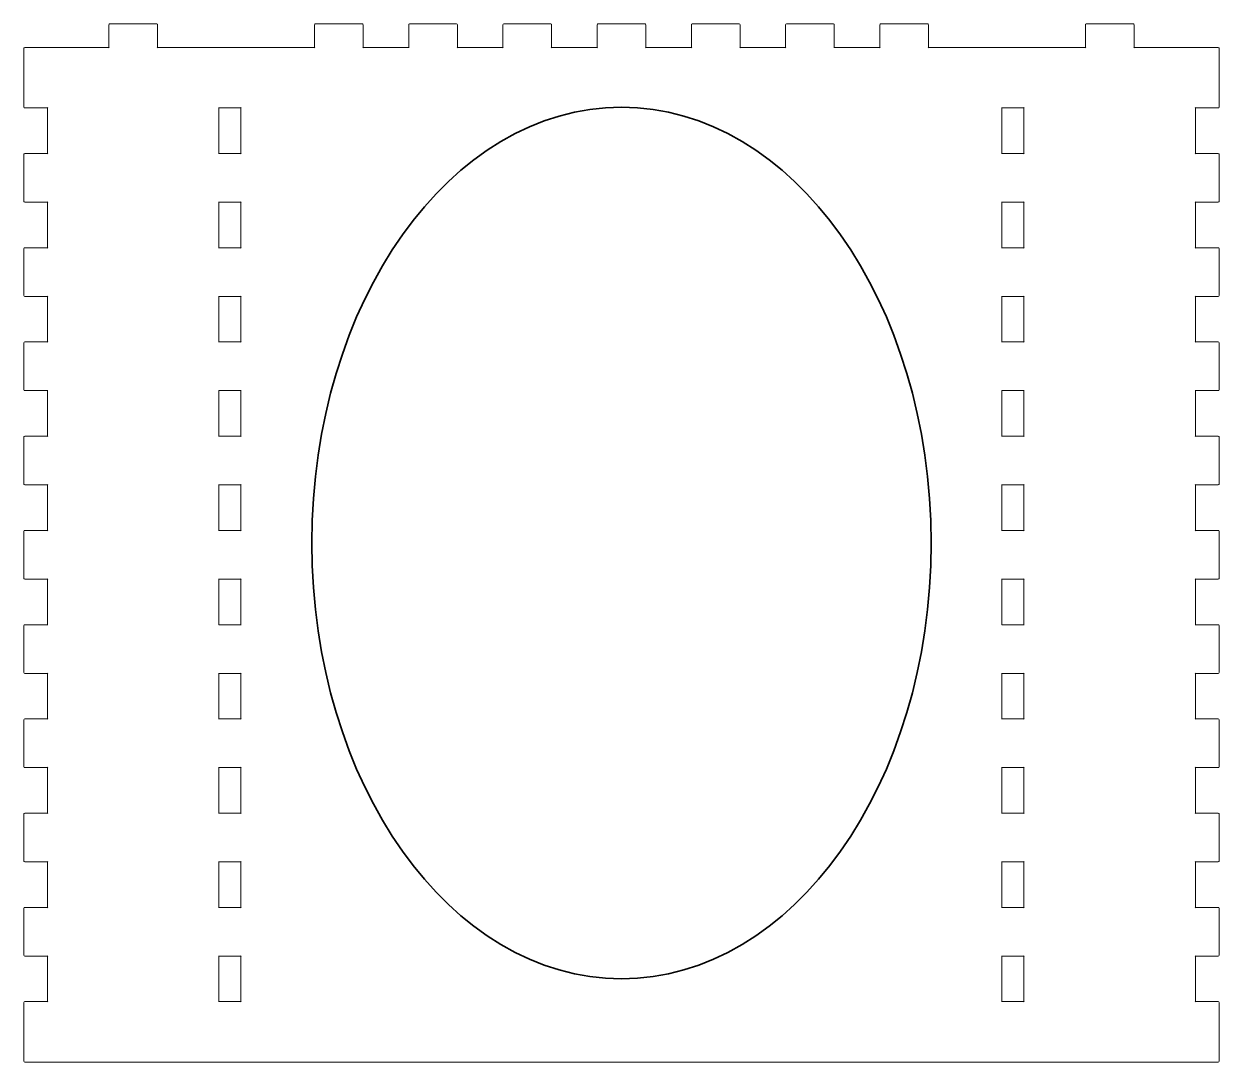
# Model space of a CAD drawing. Header units: millimetres. Extents: x 10 to 623, y 3 to 441.
# Drawn here: x 471.1 to 623.3, y 163.6 to 295.8 of the extents above; entities that cross this region are included whole.
import ezdxf

# ---------------------------------------------------------------- set-up
doc = ezdxf.new("R2010")
doc.units = ezdxf.units.MM
doc.header["$MEASUREMENT"] = 0
doc.layers.add('Layer 1', color=7, linetype='Continuous', lineweight=0)

# ---------------------------------------------------------------- blocks, each defined once
blk = doc.blocks.new('Block_3')
at = {"layer": 'Layer 1', "color": 18, "lineweight": 20, "true_color": 0x000000}
blk.add_open_spline([(620.2, 292.8), (620.2, 292.8), (612.48, 292.8), (612.48, 292.8), (612.38, 292.8), (612.48, 292.7), (612.48, 292.8), (612.48, 292.8), (612.48, 295.7), (612.48, 295.7), (612.48, 295.76), (612.43, 295.8), (612.38, 295.8), (612.38, 295.8), (606.38, 295.8), (606.38, 295.8), (606.32, 295.8), (606.28, 295.76), (606.28, 295.7), (606.28, 295.7), (606.28, 292.8), (606.28, 292.8), (606.28, 292.7), (606.38, 292.8), (606.28, 292.8), (606.28, 292.8), (598.55, 292.8), (598.55, 292.8), (598.55, 292.8), (595.55, 292.8), (595.55, 292.8), (595.55, 292.8), (586.3, 292.8), (586.3, 292.8), (586.2, 292.8), (586.3, 292.7), (586.3, 292.8), (586.3, 292.8), (586.3, 295.7), (586.3, 295.7), (586.3, 295.76), (586.25, 295.8), (586.2, 295.8), (586.2, 295.8), (580.2, 295.8), (580.2, 295.8), (580.14, 295.8), (580.1, 295.76), (580.1, 295.7), (580.1, 295.7), (580.1, 292.8), (580.1, 292.8), (580.1, 292.7), (580.2, 292.8), (580.1, 292.8), (580.1, 292.8), (574.3, 292.8), (574.3, 292.8), (574.2, 292.8), (574.3, 292.7), (574.3, 292.8), (574.3, 292.8), (574.3, 295.7), (574.3, 295.7), (574.3, 295.76), (574.25, 295.8), (574.2, 295.8), (574.2, 295.8), (568.2, 295.8), (568.2, 295.8), (568.14, 295.8), (568.1, 295.76), (568.1, 295.7), (568.1, 295.7), (568.1, 292.8), (568.1, 292.8), (568.1, 292.7), (568.2, 292.8), (568.1, 292.8), (568.1, 292.8), (562.3, 292.8), (562.3, 292.8), (562.2, 292.8), (562.3, 292.7), (562.3, 292.8), (562.3, 292.8), (562.3, 295.7), (562.3, 295.7), (562.3, 295.76), (562.25, 295.8), (562.2, 295.8), (562.2, 295.8), (556.2, 295.8), (556.2, 295.8), (556.14, 295.8), (556.1, 295.76), (556.1, 295.7), (556.1, 295.7), (556.1, 292.8), (556.1, 292.8), (556.1, 292.7), (556.2, 292.8), (556.1, 292.8), (556.1, 292.8), (550.3, 292.8), (550.3, 292.8), (550.2, 292.8), (550.3, 292.7), (550.3, 292.8), (550.3, 292.8), (550.3, 295.7), (550.3, 295.7), (550.3, 295.76), (550.25, 295.8), (550.2, 295.8), (550.2, 295.8), (544.2, 295.8), (544.2, 295.8), (544.14, 295.8), (544.1, 295.76), (544.1, 295.7), (544.1, 295.7), (544.1, 292.8), (544.1, 292.8), (544.1, 292.7), (544.2, 292.8), (544.1, 292.8), (544.1, 292.8), (538.3, 292.8), (538.3, 292.8), (538.2, 292.8), (538.3, 292.7), (538.3, 292.8), (538.3, 292.8), (538.3, 295.7), (538.3, 295.7), (538.3, 295.76), (538.25, 295.8), (538.2, 295.8), (538.2, 295.8), (532.2, 295.8), (532.2, 295.8), (532.14, 295.8), (532.1, 295.76), (532.1, 295.7), (532.1, 295.7), (532.1, 292.8), (532.1, 292.8), (532.1, 292.7), (532.2, 292.8), (532.1, 292.8), (532.1, 292.8), (526.3, 292.8), (526.3, 292.8), (526.2, 292.8), (526.3, 292.7), (526.3, 292.8), (526.3, 292.8), (526.3, 295.7), (526.3, 295.7), (526.3, 295.76), (526.25, 295.8), (526.2, 295.8), (526.2, 295.8), (520.2, 295.8), (520.2, 295.8), (520.14, 295.8), (520.1, 295.76), (520.1, 295.7), (520.1, 295.7), (520.1, 292.8), (520.1, 292.8), (520.1, 292.7), (520.2, 292.8), (520.1, 292.8), (520.1, 292.8), (514.3, 292.8), (514.3, 292.8), (514.2, 292.8), (514.3, 292.7), (514.3, 292.8), (514.3, 292.8), (514.3, 295.7), (514.3, 295.7), (514.3, 295.76), (514.25, 295.8), (514.2, 295.8), (514.2, 295.8), (508.2, 295.8), (508.2, 295.8), (508.14, 295.8), (508.1, 295.76), (508.1, 295.7), (508.1, 295.7), (508.1, 292.8), (508.1, 292.8), (508.1, 292.7), (508.2, 292.8), (508.1, 292.8), (508.1, 292.8), (498.84, 292.8), (498.84, 292.8), (498.84, 292.8), (495.84, 292.8), (495.84, 292.8), (495.84, 292.8), (488.12, 292.8), (488.12, 292.8), (488.02, 292.8), (488.12, 292.7), (488.12, 292.8), (488.12, 292.8), (488.12, 295.7), (488.12, 295.7), (488.12, 295.76), (488.08, 295.8), (488.02, 295.8), (488.02, 295.8), (482.02, 295.8), (482.02, 295.8), (481.97, 295.8), (481.92, 295.76), (481.92, 295.7), (481.92, 295.7), (481.92, 292.8), (481.92, 292.8), (481.92, 292.7), (482.02, 292.8), (481.92, 292.8), (481.92, 292.8), (474.2, 292.8), (474.2, 292.8), (474.2, 292.8), (471.2, 292.8), (471.2, 292.8), (471.14, 292.8), (471.1, 292.76), (471.1, 292.7), (471.1, 292.7), (471.1, 285.2), (471.1, 285.2), (471.1, 285.15), (471.14, 285.1), (471.2, 285.1), (471.2, 285.1), (474.1, 285.1), (474.1, 285.1), (474.2, 285.1), (474.1, 285.2), (474.1, 285.1), (474.1, 285.1), (474.1, 279.3), (474.1, 279.3), (474.1, 279.2), (474.2, 279.3), (474.1, 279.3), (474.1, 279.3), (471.2, 279.3), (471.2, 279.3), (471.14, 279.3), (471.1, 279.26), (471.1, 279.2), (471.1, 279.2), (471.1, 273.2), (471.1, 273.2), (471.1, 273.15), (471.14, 273.1), (471.2, 273.1), (471.2, 273.1), (474.1, 273.1), (474.1, 273.1), (474.2, 273.1), (474.1, 273.2), (474.1, 273.1), (474.1, 273.1), (474.1, 267.3), (474.1, 267.3), (474.1, 267.2), (474.2, 267.3), (474.1, 267.3), (474.1, 267.3), (471.2, 267.3), (471.2, 267.3), (471.14, 267.3), (471.1, 267.26), (471.1, 267.2), (471.1, 267.2), (471.1, 261.2), (471.1, 261.2), (471.1, 261.15), (471.14, 261.1), (471.2, 261.1), (471.2, 261.1), (474.1, 261.1), (474.1, 261.1), (474.2, 261.1), (474.1, 261.2), (474.1, 261.1), (474.1, 261.1), (474.1, 255.3), (474.1, 255.3), (474.1, 255.2), (474.2, 255.3), (474.1, 255.3), (474.1, 255.3), (471.2, 255.3), (471.2, 255.3), (471.14, 255.3), (471.1, 255.26), (471.1, 255.2), (471.1, 255.2), (471.1, 249.2), (471.1, 249.2), (471.1, 249.15), (471.14, 249.1), (471.2, 249.1), (471.2, 249.1), (474.1, 249.1), (474.1, 249.1), (474.2, 249.1), (474.1, 249.2), (474.1, 249.1), (474.1, 249.1), (474.1, 243.3), (474.1, 243.3), (474.1, 243.2), (474.2, 243.3), (474.1, 243.3), (474.1, 243.3), (471.2, 243.3), (471.2, 243.3), (471.14, 243.3), (471.1, 243.26), (471.1, 243.2), (471.1, 243.2), (471.1, 237.2), (471.1, 237.2), (471.1, 237.15), (471.14, 237.1), (471.2, 237.1), (471.2, 237.1), (474.1, 237.1), (474.1, 237.1), (474.2, 237.1), (474.1, 237.2), (474.1, 237.1), (474.1, 237.1), (474.1, 231.3), (474.1, 231.3), (474.1, 231.2), (474.2, 231.3), (474.1, 231.3), (474.1, 231.3), (471.2, 231.3), (471.2, 231.3), (471.14, 231.3), (471.1, 231.26), (471.1, 231.2), (471.1, 231.2), (471.1, 225.2), (471.1, 225.2), (471.1, 225.15), (471.14, 225.1), (471.2, 225.1), (471.2, 225.1), (474.1, 225.1), (474.1, 225.1), (474.2, 225.1), (474.1, 225.2), (474.1, 225.1), (474.1, 225.1), (474.1, 219.3), (474.1, 219.3), (474.1, 219.2), (474.2, 219.3), (474.1, 219.3), (474.1, 219.3), (471.2, 219.3), (471.2, 219.3), (471.14, 219.3), (471.1, 219.26), (471.1, 219.2), (471.1, 219.2), (471.1, 213.2), (471.1, 213.2), (471.1, 213.15), (471.14, 213.1), (471.2, 213.1), (471.2, 213.1), (474.1, 213.1), (474.1, 213.1), (474.2, 213.1), (474.1, 213.2), (474.1, 213.1), (474.1, 213.1), (474.1, 207.3), (474.1, 207.3), (474.1, 207.2), (474.2, 207.3), (474.1, 207.3), (474.1, 207.3), (471.2, 207.3), (471.2, 207.3), (471.14, 207.3), (471.1, 207.26), (471.1, 207.2), (471.1, 207.2), (471.1, 201.2), (471.1, 201.2), (471.1, 201.15), (471.14, 201.1), (471.2, 201.1), (471.2, 201.1), (474.1, 201.1), (474.1, 201.1), (474.2, 201.1), (474.1, 201.2), (474.1, 201.1), (474.1, 201.1), (474.1, 195.3), (474.1, 195.3), (474.1, 195.2), (474.2, 195.3), (474.1, 195.3), (474.1, 195.3), (471.2, 195.3), (471.2, 195.3), (471.14, 195.3), (471.1, 195.26), (471.1, 195.2), (471.1, 195.2), (471.1, 189.2), (471.1, 189.2), (471.1, 189.15), (471.14, 189.1), (471.2, 189.1), (471.2, 189.1), (474.1, 189.1), (474.1, 189.1), (474.2, 189.1), (474.1, 189.2), (474.1, 189.1), (474.1, 189.1), (474.1, 183.3), (474.1, 183.3), (474.1, 183.2), (474.2, 183.3), (474.1, 183.3), (474.1, 183.3), (471.2, 183.3), (471.2, 183.3), (471.14, 183.3), (471.1, 183.26), (471.1, 183.2), (471.1, 183.2), (471.1, 177.2), (471.1, 177.2), (471.1, 177.15), (471.14, 177.1), (471.2, 177.1), (471.2, 177.1), (474.1, 177.1), (474.1, 177.1), (474.2, 177.1), (474.1, 177.2), (474.1, 177.1), (474.1, 177.1), (474.1, 171.3), (474.1, 171.3), (474.1, 171.2), (474.2, 171.3), (474.1, 171.3), (474.1, 171.3), (471.2, 171.3), (471.2, 171.3), (471.14, 171.3), (471.1, 171.26), (471.1, 171.2), (471.1, 171.2), (471.1, 163.7), (471.1, 163.7), (471.1, 163.65), (471.14, 163.6), (471.2, 163.6), (471.2, 163.6), (474.2, 163.6), (474.2, 163.6), (474.2, 163.6), (495.84, 163.6), (495.84, 163.6), (495.84, 163.6), (498.84, 163.6), (498.84, 163.6), (498.84, 163.6), (595.55, 163.6), (595.55, 163.6), (595.55, 163.6), (598.55, 163.6), (598.55, 163.6), (598.55, 163.6), (620.2, 163.6), (620.2, 163.6), (620.2, 163.6), (623.2, 163.6), (623.2, 163.6), (623.25, 163.6), (623.3, 163.65), (623.3, 163.7), (623.3, 163.7), (623.3, 171.2), (623.3, 171.2), (623.3, 171.26), (623.25, 171.3), (623.2, 171.3), (623.2, 171.3), (620.3, 171.3), (620.3, 171.3), (620.2, 171.3), (620.3, 171.2), (620.3, 171.3), (620.3, 171.3), (620.3, 177.1), (620.3, 177.1), (620.3, 177.2), (620.2, 177.1), (620.3, 177.1), (620.3, 177.1), (623.2, 177.1), (623.2, 177.1), (623.25, 177.1), (623.3, 177.15), (623.3, 177.2), (623.3, 177.2), (623.3, 183.2), (623.3, 183.2), (623.3, 183.26), (623.25, 183.3), (623.2, 183.3), (623.2, 183.3), (620.3, 183.3), (620.3, 183.3), (620.2, 183.3), (620.3, 183.2), (620.3, 183.3), (620.3, 183.3), (620.3, 189.1), (620.3, 189.1), (620.3, 189.2), (620.2, 189.1), (620.3, 189.1), (620.3, 189.1), (623.2, 189.1), (623.2, 189.1), (623.25, 189.1), (623.3, 189.15), (623.3, 189.2), (623.3, 189.2), (623.3, 195.2), (623.3, 195.2), (623.3, 195.26), (623.25, 195.3), (623.2, 195.3), (623.2, 195.3), (620.3, 195.3), (620.3, 195.3), (620.2, 195.3), (620.3, 195.2), (620.3, 195.3), (620.3, 195.3), (620.3, 201.1), (620.3, 201.1), (620.3, 201.2), (620.2, 201.1), (620.3, 201.1), (620.3, 201.1), (623.2, 201.1), (623.2, 201.1), (623.25, 201.1), (623.3, 201.15), (623.3, 201.2), (623.3, 201.2), (623.3, 207.2), (623.3, 207.2), (623.3, 207.26), (623.25, 207.3), (623.2, 207.3), (623.2, 207.3), (620.3, 207.3), (620.3, 207.3), (620.2, 207.3), (620.3, 207.2), (620.3, 207.3), (620.3, 207.3), (620.3, 213.1), (620.3, 213.1), (620.3, 213.2), (620.2, 213.1), (620.3, 213.1), (620.3, 213.1), (623.2, 213.1), (623.2, 213.1), (623.25, 213.1), (623.3, 213.15), (623.3, 213.2), (623.3, 213.2), (623.3, 219.2), (623.3, 219.2), (623.3, 219.26), (623.25, 219.3), (623.2, 219.3), (623.2, 219.3), (620.3, 219.3), (620.3, 219.3), (620.2, 219.3), (620.3, 219.2), (620.3, 219.3), (620.3, 219.3), (620.3, 225.1), (620.3, 225.1), (620.3, 225.2), (620.2, 225.1), (620.3, 225.1), (620.3, 225.1), (623.2, 225.1), (623.2, 225.1), (623.25, 225.1), (623.3, 225.15), (623.3, 225.2), (623.3, 225.2), (623.3, 231.2), (623.3, 231.2), (623.3, 231.26), (623.25, 231.3), (623.2, 231.3), (623.2, 231.3), (620.3, 231.3), (620.3, 231.3), (620.2, 231.3), (620.3, 231.2), (620.3, 231.3), (620.3, 231.3), (620.3, 237.1), (620.3, 237.1), (620.3, 237.2), (620.2, 237.1), (620.3, 237.1), (620.3, 237.1), (623.2, 237.1), (623.2, 237.1), (623.25, 237.1), (623.3, 237.15), (623.3, 237.2), (623.3, 237.2), (623.3, 243.2), (623.3, 243.2), (623.3, 243.26), (623.25, 243.3), (623.2, 243.3), (623.2, 243.3), (620.3, 243.3), (620.3, 243.3), (620.2, 243.3), (620.3, 243.2), (620.3, 243.3), (620.3, 243.3), (620.3, 249.1), (620.3, 249.1), (620.3, 249.2), (620.2, 249.1), (620.3, 249.1), (620.3, 249.1), (623.2, 249.1), (623.2, 249.1), (623.25, 249.1), (623.3, 249.15), (623.3, 249.2), (623.3, 249.2), (623.3, 255.2), (623.3, 255.2), (623.3, 255.26), (623.25, 255.3), (623.2, 255.3), (623.2, 255.3), (620.3, 255.3), (620.3, 255.3), (620.2, 255.3), (620.3, 255.2), (620.3, 255.3), (620.3, 255.3), (620.3, 261.1), (620.3, 261.1), (620.3, 261.2), (620.2, 261.1), (620.3, 261.1), (620.3, 261.1), (623.2, 261.1), (623.2, 261.1), (623.25, 261.1), (623.3, 261.15), (623.3, 261.2), (623.3, 261.2), (623.3, 267.2), (623.3, 267.2), (623.3, 267.26), (623.25, 267.3), (623.2, 267.3), (623.2, 267.3), (620.3, 267.3), (620.3, 267.3), (620.2, 267.3), (620.3, 267.2), (620.3, 267.3), (620.3, 267.3), (620.3, 273.1), (620.3, 273.1), (620.3, 273.2), (620.2, 273.1), (620.3, 273.1), (620.3, 273.1), (623.2, 273.1), (623.2, 273.1), (623.25, 273.1), (623.3, 273.15), (623.3, 273.2), (623.3, 273.2), (623.3, 279.2), (623.3, 279.2), (623.3, 279.26), (623.25, 279.3), (623.2, 279.3), (623.2, 279.3), (620.3, 279.3), (620.3, 279.3), (620.2, 279.3), (620.3, 279.2), (620.3, 279.3), (620.3, 279.3), (620.3, 285.1), (620.3, 285.1), (620.3, 285.2), (620.2, 285.1), (620.3, 285.1), (620.3, 285.1), (623.2, 285.1), (623.2, 285.1), (623.25, 285.1), (623.3, 285.15), (623.3, 285.2), (623.3, 285.2), (623.3, 292.7), (623.3, 292.7), (623.3, 292.76), (623.25, 292.8), (623.2, 292.8), (623.2, 292.8), (620.2, 292.8), (620.2, 292.8)], degree=3, knots=[0, 0, 0, 0, 1, 1, 1, 2, 2, 2, 3, 3, 3, 4, 4, 4, 5, 5, 5, 6, 6, 6, 7, 7, 7, 8, 8, 8, 9, 9, 9, 10, 10, 10, 11, 11, 11, 12, 12, 12, 13, 13, 13, 14, 14, 14, 15, 15, 15, 16, 16, 16, 17, 17, 17, 18, 18, 18, 19, 19, 19, 20, 20, 20, 21, 21, 21, 22, 22, 22, 23, 23, 23, 24, 24, 24, 25, 25, 25, 26, 26, 26, 27, 27, 27, 28, 28, 28, 29, 29, 29, 30, 30, 30, 31, 31, 31, 32, 32, 32, 33, 33, 33, 34, 34, 34, 35, 35, 35, 36, 36, 36, 37, 37, 37, 38, 38, 38, 39, 39, 39, 40, 40, 40, 41, 41, 41, 42, 42, 42, 43, 43, 43, 44, 44, 44, 45, 45, 45, 46, 46, 46, 47, 47, 47, 48, 48, 48, 49, 49, 49, 50, 50, 50, 51, 51, 51, 52, 52, 52, 53, 53, 53, 54, 54, 54, 55, 55, 55, 56, 56, 56, 57, 57, 57, 58, 58, 58, 59, 59, 59, 60, 60, 60, 61, 61, 61, 62, 62, 62, 63, 63, 63, 64, 64, 64, 65, 65, 65, 66, 66, 66, 67, 67, 67, 68, 68, 68, 69, 69, 69, 70, 70, 70, 71, 71, 71, 72, 72, 72, 73, 73, 73, 74, 74, 74, 75, 75, 75, 76, 76, 76, 77, 77, 77, 78, 78, 78, 79, 79, 79, 80, 80, 80, 81, 81, 81, 82, 82, 82, 83, 83, 83, 84, 84, 84, 85, 85, 85, 86, 86, 86, 87, 87, 87, 88, 88, 88, 89, 89, 89, 90, 90, 90, 91, 91, 91, 92, 92, 92, 93, 93, 93, 94, 94, 94, 95, 95, 95, 96, 96, 96, 97, 97, 97, 98, 98, 98, 99, 99, 99, 100, 100, 100, 101, 101, 101, 102, 102, 102, 103, 103, 103, 104, 104, 104, 105, 105, 105, 106, 106, 106, 107, 107, 107, 108, 108, 108, 109, 109, 109, 110, 110, 110, 111, 111, 111, 112, 112, 112, 113, 113, 113, 114, 114, 114, 115, 115, 115, 116, 116, 116, 117, 117, 117, 118, 118, 118, 119, 119, 119, 120, 120, 120, 121, 121, 121, 122, 122, 122, 123, 123, 123, 124, 124, 124, 125, 125, 125, 126, 126, 126, 127, 127, 127, 128, 128, 128, 129, 129, 129, 130, 130, 130, 131, 131, 131, 132, 132, 132, 133, 133, 133, 134, 134, 134, 135, 135, 135, 136, 136, 136, 137, 137, 137, 138, 138, 138, 139, 139, 139, 140, 140, 140, 141, 141, 141, 142, 142, 142, 143, 143, 143, 144, 144, 144, 145, 145, 145, 146, 146, 146, 147, 147, 147, 148, 148, 148, 149, 149, 149, 150, 150, 150, 151, 151, 151, 152, 152, 152, 153, 153, 153, 154, 154, 154, 155, 155, 155, 156, 156, 156, 157, 157, 157, 158, 158, 158, 159, 159, 159, 160, 160, 160, 161, 161, 161, 162, 162, 162, 163, 163, 163, 164, 164, 164, 165, 165, 165, 166, 166, 166, 167, 167, 167, 168, 168, 168, 169, 169, 169, 170, 170, 170, 171, 171, 171, 172, 172, 172, 173, 173, 173, 174, 174, 174, 175, 175, 175, 176, 176, 176, 177, 177, 177, 178, 178, 178, 179, 179, 179, 180, 180, 180, 181, 181, 181, 182, 182, 182, 183, 183, 183, 184, 184, 184, 185, 185, 185, 186, 186, 186, 187, 187, 187, 188, 188, 188, 189, 189, 189, 190, 190, 190, 191, 191, 191, 192, 192, 192, 193, 193, 193, 194, 194, 194, 195, 195, 195, 196, 196, 196, 197, 197, 197, 198, 198, 198, 199, 199, 199, 200, 200, 200, 201, 201, 201, 202, 202, 202, 203, 203, 203, 204, 204, 204, 205, 205, 205, 206, 206, 206, 207, 207, 207, 208, 208, 208, 209, 209, 209, 210, 210, 210, 211, 211, 211, 212, 212, 212, 213, 213, 213, 214, 214, 214, 215, 215, 215, 216, 216, 216, 217, 217, 217, 218, 218, 218, 219, 219, 219, 220, 220, 220, 221, 221, 221, 222, 222, 222, 223, 223, 223, 224, 224, 224, 225, 225, 225, 226, 226, 226, 227, 227, 227, 228, 228, 228, 229, 229, 229, 230, 230, 230, 231, 231, 231, 232, 232, 232, 233, 233, 233, 234, 234, 234, 235, 235, 235, 236, 236, 236, 237, 237, 237, 238, 238, 238, 239, 239, 239, 240, 240, 240, 241, 241, 241, 242, 242, 242, 243, 243, 243, 244, 244, 244, 245, 245, 245, 246, 246, 246, 247, 247, 247, 248, 248, 248, 249, 249, 249, 250, 250, 250, 251, 251, 251, 252, 252, 252, 252], dxfattribs=at)
at = {"layer": 'Layer 1', "color": 5, "lineweight": 20, "true_color": 0x0000ff}
for points in [[(495.94, 282.2), (495.94, 282.2), (495.94, 285.1), (495.94, 285.1), (495.94, 285.2), (495.84, 285.1), (495.94, 285.1), (495.94, 285.1), (498.74, 285.1), (498.74, 285.1), (498.84, 285.1), (498.74, 285.2), (498.74, 285.1), (498.74, 285.1), (498.74, 279.3), (498.74, 279.3), (498.74, 279.2), (498.84, 279.3), (498.74, 279.3), (498.74, 279.3), (495.94, 279.3), (495.94, 279.3), (495.84, 279.3), (495.94, 279.2), (495.94, 279.3), (495.94, 279.3), (495.94, 282.2), (495.94, 282.2)], [(595.65, 282.2), (595.65, 282.2), (595.65, 285.1), (595.65, 285.1), (595.65, 285.2), (595.55, 285.1), (595.65, 285.1), (595.65, 285.1), (598.45, 285.1), (598.45, 285.1), (598.55, 285.1), (598.45, 285.2), (598.45, 285.1), (598.45, 285.1), (598.45, 279.3), (598.45, 279.3), (598.45, 279.2), (598.55, 279.3), (598.45, 279.3), (598.45, 279.3), (595.65, 279.3), (595.65, 279.3), (595.55, 279.3), (595.65, 279.2), (595.65, 279.3), (595.65, 279.3), (595.65, 282.2), (595.65, 282.2)], [(495.94, 270.2), (495.94, 270.2), (495.94, 273.1), (495.94, 273.1), (495.94, 273.2), (495.84, 273.1), (495.94, 273.1), (495.94, 273.1), (498.74, 273.1), (498.74, 273.1), (498.84, 273.1), (498.74, 273.2), (498.74, 273.1), (498.74, 273.1), (498.74, 267.3), (498.74, 267.3), (498.74, 267.2), (498.84, 267.3), (498.74, 267.3), (498.74, 267.3), (495.94, 267.3), (495.94, 267.3), (495.84, 267.3), (495.94, 267.2), (495.94, 267.3), (495.94, 267.3), (495.94, 270.2), (495.94, 270.2)], [(595.65, 270.2), (595.65, 270.2), (595.65, 273.1), (595.65, 273.1), (595.65, 273.2), (595.55, 273.1), (595.65, 273.1), (595.65, 273.1), (598.45, 273.1), (598.45, 273.1), (598.55, 273.1), (598.45, 273.2), (598.45, 273.1), (598.45, 273.1), (598.45, 267.3), (598.45, 267.3), (598.45, 267.2), (598.55, 267.3), (598.45, 267.3), (598.45, 267.3), (595.65, 267.3), (595.65, 267.3), (595.55, 267.3), (595.65, 267.2), (595.65, 267.3), (595.65, 267.3), (595.65, 270.2), (595.65, 270.2)], [(495.94, 258.2), (495.94, 258.2), (495.94, 261.1), (495.94, 261.1), (495.94, 261.2), (495.84, 261.1), (495.94, 261.1), (495.94, 261.1), (498.74, 261.1), (498.74, 261.1), (498.84, 261.1), (498.74, 261.2), (498.74, 261.1), (498.74, 261.1), (498.74, 255.3), (498.74, 255.3), (498.74, 255.2), (498.84, 255.3), (498.74, 255.3), (498.74, 255.3), (495.94, 255.3), (495.94, 255.3), (495.84, 255.3), (495.94, 255.2), (495.94, 255.3), (495.94, 255.3), (495.94, 258.2), (495.94, 258.2)], [(595.65, 258.2), (595.65, 258.2), (595.65, 261.1), (595.65, 261.1), (595.65, 261.2), (595.55, 261.1), (595.65, 261.1), (595.65, 261.1), (598.45, 261.1), (598.45, 261.1), (598.55, 261.1), (598.45, 261.2), (598.45, 261.1), (598.45, 261.1), (598.45, 255.3), (598.45, 255.3), (598.45, 255.2), (598.55, 255.3), (598.45, 255.3), (598.45, 255.3), (595.65, 255.3), (595.65, 255.3), (595.55, 255.3), (595.65, 255.2), (595.65, 255.3), (595.65, 255.3), (595.65, 258.2), (595.65, 258.2)], [(495.94, 246.2), (495.94, 246.2), (495.94, 249.1), (495.94, 249.1), (495.94, 249.2), (495.84, 249.1), (495.94, 249.1), (495.94, 249.1), (498.74, 249.1), (498.74, 249.1), (498.84, 249.1), (498.74, 249.2), (498.74, 249.1), (498.74, 249.1), (498.74, 243.3), (498.74, 243.3), (498.74, 243.2), (498.84, 243.3), (498.74, 243.3), (498.74, 243.3), (495.94, 243.3), (495.94, 243.3), (495.84, 243.3), (495.94, 243.2), (495.94, 243.3), (495.94, 243.3), (495.94, 246.2), (495.94, 246.2)], [(595.65, 246.2), (595.65, 246.2), (595.65, 249.1), (595.65, 249.1), (595.65, 249.2), (595.55, 249.1), (595.65, 249.1), (595.65, 249.1), (598.45, 249.1), (598.45, 249.1), (598.55, 249.1), (598.45, 249.2), (598.45, 249.1), (598.45, 249.1), (598.45, 243.3), (598.45, 243.3), (598.45, 243.2), (598.55, 243.3), (598.45, 243.3), (598.45, 243.3), (595.65, 243.3), (595.65, 243.3), (595.55, 243.3), (595.65, 243.2), (595.65, 243.3), (595.65, 243.3), (595.65, 246.2), (595.65, 246.2)], [(495.94, 234.2), (495.94, 234.2), (495.94, 237.1), (495.94, 237.1), (495.94, 237.2), (495.84, 237.1), (495.94, 237.1), (495.94, 237.1), (498.74, 237.1), (498.74, 237.1), (498.84, 237.1), (498.74, 237.2), (498.74, 237.1), (498.74, 237.1), (498.74, 231.3), (498.74, 231.3), (498.74, 231.2), (498.84, 231.3), (498.74, 231.3), (498.74, 231.3), (495.94, 231.3), (495.94, 231.3), (495.84, 231.3), (495.94, 231.2), (495.94, 231.3), (495.94, 231.3), (495.94, 234.2), (495.94, 234.2)], [(595.65, 234.2), (595.65, 234.2), (595.65, 237.1), (595.65, 237.1), (595.65, 237.2), (595.55, 237.1), (595.65, 237.1), (595.65, 237.1), (598.45, 237.1), (598.45, 237.1), (598.55, 237.1), (598.45, 237.2), (598.45, 237.1), (598.45, 237.1), (598.45, 231.3), (598.45, 231.3), (598.45, 231.2), (598.55, 231.3), (598.45, 231.3), (598.45, 231.3), (595.65, 231.3), (595.65, 231.3), (595.55, 231.3), (595.65, 231.2), (595.65, 231.3), (595.65, 231.3), (595.65, 234.2), (595.65, 234.2)], [(495.94, 222.2), (495.94, 222.2), (495.94, 225.1), (495.94, 225.1), (495.94, 225.2), (495.84, 225.1), (495.94, 225.1), (495.94, 225.1), (498.74, 225.1), (498.74, 225.1), (498.84, 225.1), (498.74, 225.2), (498.74, 225.1), (498.74, 225.1), (498.74, 219.3), (498.74, 219.3), (498.74, 219.2), (498.84, 219.3), (498.74, 219.3), (498.74, 219.3), (495.94, 219.3), (495.94, 219.3), (495.84, 219.3), (495.94, 219.2), (495.94, 219.3), (495.94, 219.3), (495.94, 222.2), (495.94, 222.2)], [(595.65, 222.2), (595.65, 222.2), (595.65, 225.1), (595.65, 225.1), (595.65, 225.2), (595.55, 225.1), (595.65, 225.1), (595.65, 225.1), (598.45, 225.1), (598.45, 225.1), (598.55, 225.1), (598.45, 225.2), (598.45, 225.1), (598.45, 225.1), (598.45, 219.3), (598.45, 219.3), (598.45, 219.2), (598.55, 219.3), (598.45, 219.3), (598.45, 219.3), (595.65, 219.3), (595.65, 219.3), (595.55, 219.3), (595.65, 219.2), (595.65, 219.3), (595.65, 219.3), (595.65, 222.2), (595.65, 222.2)], [(495.94, 210.2), (495.94, 210.2), (495.94, 213.1), (495.94, 213.1), (495.94, 213.2), (495.84, 213.1), (495.94, 213.1), (495.94, 213.1), (498.74, 213.1), (498.74, 213.1), (498.84, 213.1), (498.74, 213.2), (498.74, 213.1), (498.74, 213.1), (498.74, 207.3), (498.74, 207.3), (498.74, 207.2), (498.84, 207.3), (498.74, 207.3), (498.74, 207.3), (495.94, 207.3), (495.94, 207.3), (495.84, 207.3), (495.94, 207.2), (495.94, 207.3), (495.94, 207.3), (495.94, 210.2), (495.94, 210.2)], [(595.65, 210.2), (595.65, 210.2), (595.65, 213.1), (595.65, 213.1), (595.65, 213.2), (595.55, 213.1), (595.65, 213.1), (595.65, 213.1), (598.45, 213.1), (598.45, 213.1), (598.55, 213.1), (598.45, 213.2), (598.45, 213.1), (598.45, 213.1), (598.45, 207.3), (598.45, 207.3), (598.45, 207.2), (598.55, 207.3), (598.45, 207.3), (598.45, 207.3), (595.65, 207.3), (595.65, 207.3), (595.55, 207.3), (595.65, 207.2), (595.65, 207.3), (595.65, 207.3), (595.65, 210.2), (595.65, 210.2)], [(495.94, 198.2), (495.94, 198.2), (495.94, 201.1), (495.94, 201.1), (495.94, 201.2), (495.84, 201.1), (495.94, 201.1), (495.94, 201.1), (498.74, 201.1), (498.74, 201.1), (498.84, 201.1), (498.74, 201.2), (498.74, 201.1), (498.74, 201.1), (498.74, 195.3), (498.74, 195.3), (498.74, 195.2), (498.84, 195.3), (498.74, 195.3), (498.74, 195.3), (495.94, 195.3), (495.94, 195.3), (495.84, 195.3), (495.94, 195.2), (495.94, 195.3), (495.94, 195.3), (495.94, 198.2), (495.94, 198.2)], [(595.65, 198.2), (595.65, 198.2), (595.65, 201.1), (595.65, 201.1), (595.65, 201.2), (595.55, 201.1), (595.65, 201.1), (595.65, 201.1), (598.45, 201.1), (598.45, 201.1), (598.55, 201.1), (598.45, 201.2), (598.45, 201.1), (598.45, 201.1), (598.45, 195.3), (598.45, 195.3), (598.45, 195.2), (598.55, 195.3), (598.45, 195.3), (598.45, 195.3), (595.65, 195.3), (595.65, 195.3), (595.55, 195.3), (595.65, 195.2), (595.65, 195.3), (595.65, 195.3), (595.65, 198.2), (595.65, 198.2)], [(495.94, 186.2), (495.94, 186.2), (495.94, 189.1), (495.94, 189.1), (495.94, 189.2), (495.84, 189.1), (495.94, 189.1), (495.94, 189.1), (498.74, 189.1), (498.74, 189.1), (498.84, 189.1), (498.74, 189.2), (498.74, 189.1), (498.74, 189.1), (498.74, 183.3), (498.74, 183.3), (498.74, 183.2), (498.84, 183.3), (498.74, 183.3), (498.74, 183.3), (495.94, 183.3), (495.94, 183.3), (495.84, 183.3), (495.94, 183.2), (495.94, 183.3), (495.94, 183.3), (495.94, 186.2), (495.94, 186.2)], [(595.65, 186.2), (595.65, 186.2), (595.65, 189.1), (595.65, 189.1), (595.65, 189.2), (595.55, 189.1), (595.65, 189.1), (595.65, 189.1), (598.45, 189.1), (598.45, 189.1), (598.55, 189.1), (598.45, 189.2), (598.45, 189.1), (598.45, 189.1), (598.45, 183.3), (598.45, 183.3), (598.45, 183.2), (598.55, 183.3), (598.45, 183.3), (598.45, 183.3), (595.65, 183.3), (595.65, 183.3), (595.55, 183.3), (595.65, 183.2), (595.65, 183.3), (595.65, 183.3), (595.65, 186.2), (595.65, 186.2)], [(495.94, 174.2), (495.94, 174.2), (495.94, 177.1), (495.94, 177.1), (495.94, 177.2), (495.84, 177.1), (495.94, 177.1), (495.94, 177.1), (498.74, 177.1), (498.74, 177.1), (498.84, 177.1), (498.74, 177.2), (498.74, 177.1), (498.74, 177.1), (498.74, 171.3), (498.74, 171.3), (498.74, 171.2), (498.84, 171.3), (498.74, 171.3), (498.74, 171.3), (495.94, 171.3), (495.94, 171.3), (495.84, 171.3), (495.94, 171.2), (495.94, 171.3), (495.94, 171.3), (495.94, 174.2), (495.94, 174.2)], [(595.65, 174.2), (595.65, 174.2), (595.65, 177.1), (595.65, 177.1), (595.65, 177.2), (595.55, 177.1), (595.65, 177.1), (595.65, 177.1), (598.45, 177.1), (598.45, 177.1), (598.55, 177.1), (598.45, 177.2), (598.45, 177.1), (598.45, 177.1), (598.45, 171.3), (598.45, 171.3), (598.45, 171.2), (598.55, 171.3), (598.45, 171.3), (598.45, 171.3), (595.65, 171.3), (595.65, 171.3), (595.55, 171.3), (595.65, 171.2), (595.65, 171.3), (595.65, 171.3), (595.65, 174.2), (595.65, 174.2)]]:
    blk.add_open_spline(points, degree=3, knots=[0, 0, 0, 0, 1, 1, 1, 2, 2, 2, 3, 3, 3, 4, 4, 4, 5, 5, 5, 6, 6, 6, 7, 7, 7, 8, 8, 8, 9, 9, 9, 9], dxfattribs=at)

msp = doc.modelspace()

# ---------------------------------------------------------------- linework, layer by layer
at = {"layer": 'Layer 1', "color": 18, "lineweight": 35, "true_color": 0x000000}
msp.add_ellipse((547.2, 229.7), major_axis=(0, 55.5), ratio=0.710565, dxfattribs=at)

# ---------------------------------------------------------------- block references
at = {"layer": 'Layer 1'}
msp.add_blockref('Block_3', (0, 0), dxfattribs=at)

doc.saveas('drawing.dxf')
